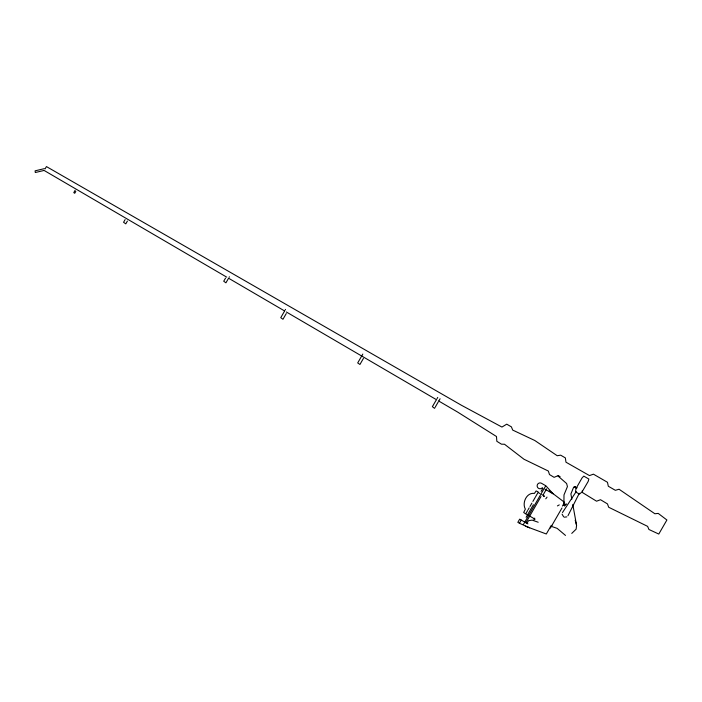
<?xml version="1.0" encoding="UTF-8"?>
<svg xmlns="http://www.w3.org/2000/svg" width="702" height="702" viewBox="0 0 702 702"><rect width="100%" height="100%" fill="white"/><g stroke="black" fill="none" stroke-linecap="round" stroke-linejoin="round"><path stroke-width="1.05" d="M563.899 505.379L563.996 494.91L567.435 486.583L566.619 483.529L558.002 476M572.788 504.413L576.57 525.307L576.123 529.176L571.753 533.406M533.818 520.05L534.687 518.129M579.308 493.269L567.971 515.716M45.077 168.919L46.429 166.576L461.425 405.256L501.939 427.062L506.73 424.166L511.416 426.869L512.688 430.072L534.784 440.496L557.221 455.721L560.661 455.177L565.347 457.879L565.97 462.197L589.478 475.587L593.418 474.166L607.476 482.283L608.309 486.24L615.338 490.303L619.067 489.25L654.887 513.759L658.222 513.399L666.9 519.998L658.783 534.055L648.929 529.483L647.613 526.36L608.678 507.248L607.476 503.913L600.526 499.719L596.551 501.202L582.713 492.707L582.186 490.917M75.14 190.268L73.789 192.611L74.728 193.278L75.807 191.418M125.123 219.594L123.57 222.288L125.79 223.859L127.404 221.06M225.526 278.115L223.727 281.221L225.93 282.827L228.273 278.755M229.115 277.308L229.414 276.79M284.6 311.03L280.765 317.673L282.95 319.287L286.267 313.548M285.126 310.108L285.538 309.406M362.811 354.08L357.695 362.934L359.933 364.478L363.452 358.38M432.818 405.923L432.379 406.686L434.547 408.336L435.003 407.546M433.134 405.379L436.003 400.412M436.986 398.701L437.75 397.385M435.415 406.835L438.276 401.877M438.996 400.64L440.075 398.762M527.904 523.894L519.682 519.147L517.839 522.341L519.427 523.262L521.27 520.068M527.588 510.6L525.745 513.803L535.091 519.199M528.053 509.792L529.176 507.844M529.975 506.467L531.897 503.132M532.897 501.412L535.231 497.367M535.617 496.7L538.057 492.471L539.926 493.55M526.114 517.286L533.388 504.677M541.102 491.321L542.865 488.276M523.323 524.631L545.436 486.337M525.903 522.7L541.005 496.542M546.639 488.829L543.357 494.515L543.813 496.621M526.904 523.438L528.492 520.7L532.116 520.112L538.197 522.244M550.605 526.553L546.314 533.994L525.324 526.175M562.425 506.089L564.566 502.369L549.201 490.759M550.368 528.106L551.983 525.315M552.097 525.105L561.977 508.002M562.486 512.548L576.254 491.514M545.779 498.815L547.034 497.121M542.339 487.636L542.137 487.899A2.922 2.922 0 0 1 538.188 488.074A2.922 2.922 0 0 1 537.679 484.161A2.922 2.922 0 0 1 541.532 483.301L545.954 485.863L553.097 493.848L545.024 489.189M564.505 506.054L566.321 503.913L563.987 505.537M557.414 505.914L559.283 504.887M566.812 516.874L564.408 517.19M575.482 486.705L573.552 487.416L570.893 493.971L571.84 499.192M44.279 168.673L35.1 170.84L35.302 172.516L43.533 170.577M574.131 486.776L577.141 487.785M550.359 526.035L557.134 528.352L565.496 535.424M538.144 491.821L536.126 490.944L534.424 493.409C526.632 492.242 521.788 502.904 525.35 509.125L523.701 512.469L525.473 513.776M519.427 523.262L529.659 527.816M560.108 476.684L558.23 475.605L554.106 477.334L549.473 474.543L548.359 471.06L523.964 459.231L504.501 444.243L501.43 444.173L496.841 441.295L496.481 436.512L457.528 412.013L438.61 400.956M541.795 494.629L544.603 496.253M44.173 170.481L226.728 277.15M228.624 278.255L284.433 310.863M286.319 311.969L436.723 399.85M563.645 516.874L562.065 514.127M575.192 520.156L576.57 525.307M576.026 488.504L575.473 491.839L579.413 494.111L582.028 491.97L588.171 481.458L588.855 479.045L583.801 476.123L582.055 477.93L576.026 488.504"/></g></svg>
